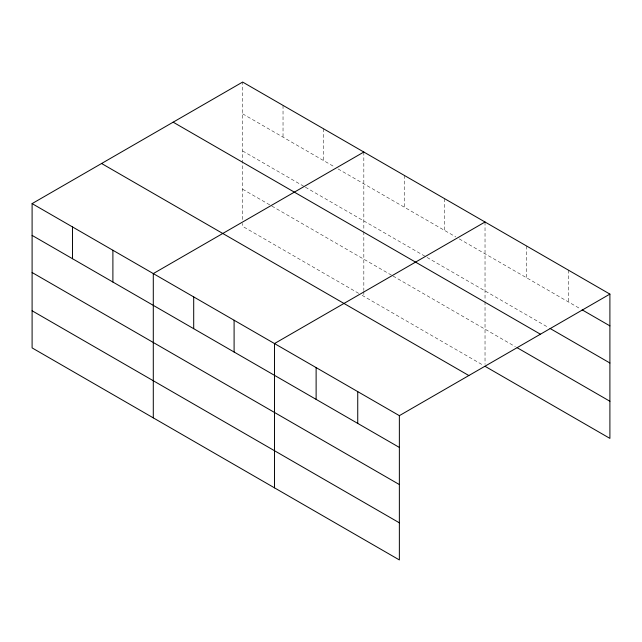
<?xml version="1.0" encoding="UTF-8"?>
<svg xmlns="http://www.w3.org/2000/svg" width="642" height="642" viewBox="0 0 642 642"><rect width="100%" height="100%" fill="white"/><g stroke="black" fill="none" stroke-linecap="round" stroke-linejoin="round"><path stroke-width="0.48" stroke-dasharray="3.21 2.41" d="M242.636 219.508L242.636 82.064M242.636 113.843L334.61 166.944M338.045 168.926L455.804 236.914M459.247 238.896L580.416 308.858M242.636 150.966L304.525 186.702M305.383 187.199L548.332 327.46M242.636 189.221L271.004 205.6M271.863 206.09L392.198 275.57M393.056 276.068L515.382 346.688M358.677 293.346L242.636 226.345L242.636 223.416M362.112 295.328L483.314 365.298M568.274 270.065L568.274 301.844M526.657 246.038L526.657 277.817M485.031 222.004L485.031 300.721M485.031 301.7L485.031 364.343M444.633 198.683L444.633 230.462M404.235 175.362L404.235 207.141M363.829 152.034L363.829 230.751M363.829 231.73L363.829 290.457M363.829 291.436L363.829 296.323M323.432 128.713L323.432 160.492M283.034 105.384L283.034 137.163"/><path stroke-width="0.96" d="M399.364 484.558L399.364 415.655L32.1 203.61L32.1 347.9L399.364 559.936L399.364 484.558L32.1 272.521M485.031 366.293L609.9 438.39L609.9 294.1L242.636 82.064L32.1 203.61M363.829 152.034L153.294 273.588L153.294 417.87M485.031 222.004L274.495 343.558L274.495 487.848M399.364 415.655L609.9 294.1M582.15 309.861L609.9 325.879M550.066 328.463L609.9 363.003M173.155 122.173L540.42 334.209M517.115 347.691L609.9 401.258M101.58 163.501L468.845 375.538M32.1 235.389L399.364 447.434M32.1 310.776L399.364 522.813M357.738 391.62L357.738 423.399M316.121 367.593L316.121 399.372M234.097 320.238L234.097 352.017M193.699 296.909L193.699 328.688M112.896 250.26L112.896 282.039M72.498 226.939L72.498 258.718"/></g></svg>
